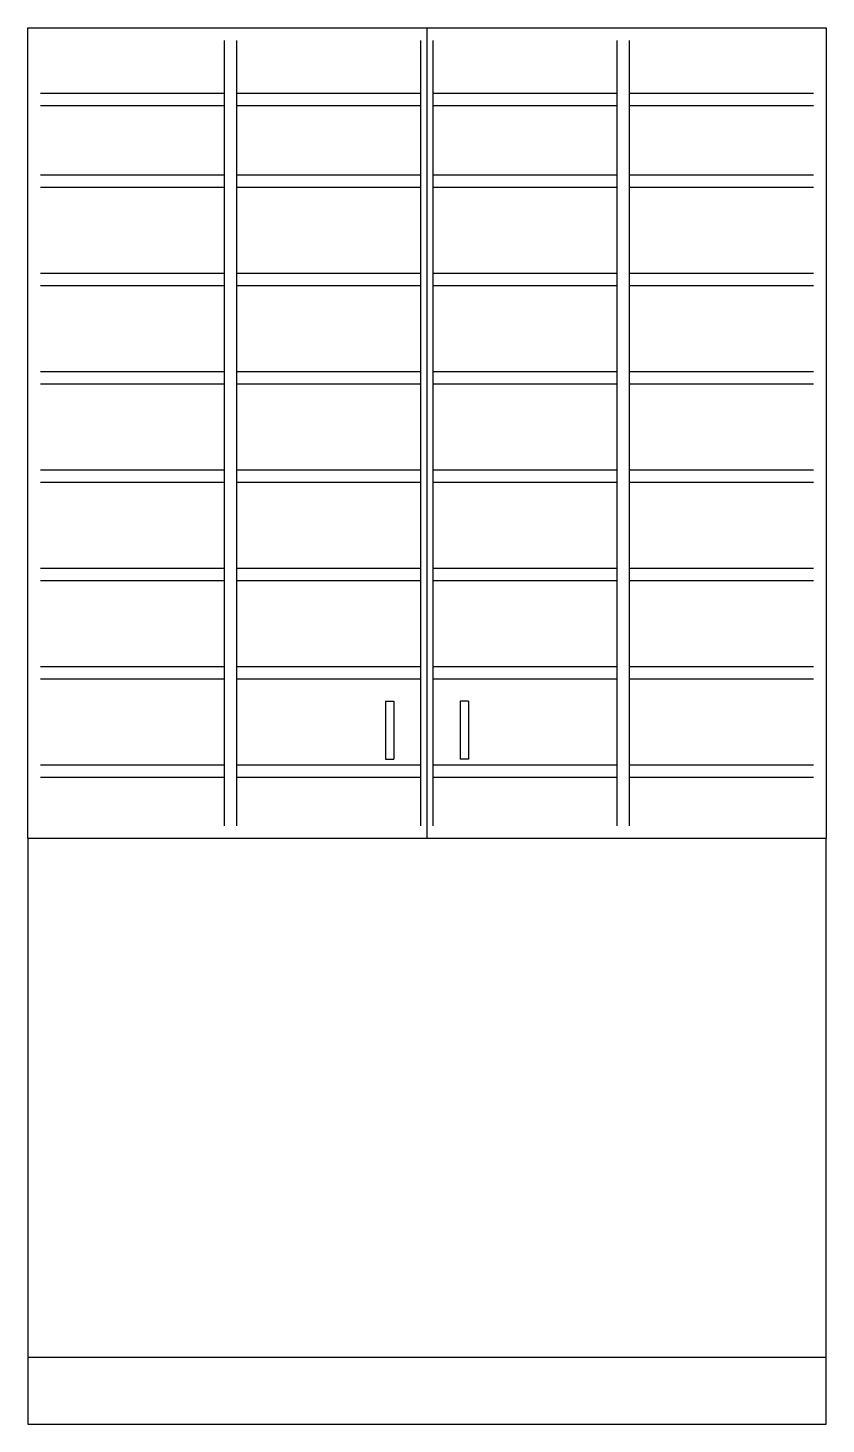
# Model space of a CAD drawing. Extents: x 0 to 48, y 0 to 84.
import ezdxf

# ---------------------------------------------------------------- set-up
doc = ezdxf.new("R2010")
doc.units = 0
doc.header["$LTSCALE"] = 3
doc.linetypes.add('HIDDEN', pattern=[0])
doc.layers.get('0').update_dxf_attribs({"linetype": 'CONTINUOUS'})
doc.layers.add('HID', color=7, linetype='HIDDEN')

msp = doc.modelspace()

# ---------------------------------------------------------------- linework, layer by layer
at = {"color": 0}
for p, q in [((0, 84), (48, 84)), ((0, 35.25), (0, 84)), ((24, 84), (24, 35.25)), ((48, 84), (48, 35.25)), ((21.5, 43.5), (21.5, 40)), ((21.5, 43.5), (22, 43.5)), ((22, 43.5), (22, 40)), ((26, 43.5), (26, 40)), ((26.5, 43.5), (26, 43.5)), ((26.5, 43.5), (26.5, 40)), ((21.5, 40), (22, 40)), ((26.5, 40), (26, 40)), ((0, 35.25), (48, 35.25))]:
    msp.add_line(p, q, dxfattribs=at)
at = {"layer": 'HID', "color": 0}
for p, q in [((11.812, 36), (11.812, 83.25)), ((12.562, 36), (12.562, 83.25)), ((23.625, 36), (23.625, 83.25)), ((24.375, 36), (24.375, 83.25)), ((35.438, 36), (35.438, 83.25)), ((36.188, 36), (36.188, 83.25)), ((0.75, 80.083), (11.812, 80.083)), ((12.562, 80.083), (23.625, 80.083)), ((24.375, 80.083), (35.438, 80.083)), ((36.188, 80.083), (47.25, 80.083)), ((0.75, 79.333), (11.812, 79.333)), ((12.562, 79.333), (23.625, 79.333)), ((24.375, 79.333), (35.438, 79.333)), ((36.188, 79.333), (47.25, 79.333)), ((0.75, 75.167), (11.812, 75.167)), ((12.562, 75.167), (23.625, 75.167)), ((24.375, 75.167), (35.438, 75.167)), ((36.188, 75.167), (47.25, 75.167)), ((0.75, 74.417), (11.812, 74.417)), ((12.562, 74.417), (23.625, 74.417)), ((24.375, 74.417), (35.438, 74.417)), ((36.188, 74.417), (47.25, 74.417)), ((0.75, 69.25), (11.812, 69.25)), ((12.562, 69.25), (23.625, 69.25)), ((24.375, 69.25), (35.438, 69.25)), ((36.188, 69.25), (47.25, 69.25)), ((0.75, 68.5), (11.812, 68.5)), ((12.562, 68.5), (23.625, 68.5)), ((24.375, 68.5), (35.438, 68.5)), ((36.188, 68.5), (47.25, 68.5)), ((0.75, 63.333), (11.812, 63.333)), ((12.562, 63.333), (23.625, 63.333)), ((24.375, 63.333), (35.438, 63.333)), ((36.188, 63.333), (47.25, 63.333)), ((0.75, 62.583), (11.812, 62.583)), ((12.562, 62.583), (23.625, 62.583)), ((24.375, 62.583), (35.438, 62.583)), ((36.188, 62.583), (47.25, 62.583)), ((0.75, 57.417), (11.812, 57.417)), ((12.562, 57.417), (23.625, 57.417)), ((24.375, 57.417), (35.438, 57.417)), ((36.188, 57.417), (47.25, 57.417)), ((0.75, 56.667), (11.812, 56.667)), ((12.562, 56.667), (23.625, 56.667)), ((24.375, 56.667), (35.438, 56.667)), ((36.188, 56.667), (47.25, 56.667)), ((0.75, 51.5), (11.812, 51.5)), ((12.562, 51.5), (23.625, 51.5)), ((24.375, 51.5), (35.438, 51.5)), ((36.188, 51.5), (47.25, 51.5)), ((0.75, 50.75), (11.812, 50.75)), ((12.562, 50.75), (23.625, 50.75)), ((24.375, 50.75), (35.438, 50.75)), ((36.188, 50.75), (47.25, 50.75)), ((0.75, 45.583), (11.812, 45.583)), ((12.562, 45.583), (23.625, 45.583)), ((24.375, 45.583), (35.438, 45.583)), ((36.188, 45.583), (47.25, 45.583)), ((0.75, 44.833), (11.812, 44.833)), ((12.562, 44.833), (23.625, 44.833)), ((24.375, 44.833), (35.438, 44.833)), ((36.188, 44.833), (47.25, 44.833)), ((0.75, 39.667), (11.812, 39.667)), ((12.562, 39.667), (23.625, 39.667)), ((24.375, 39.667), (35.438, 39.667)), ((36.188, 39.667), (47.25, 39.667)), ((0.75, 38.917), (11.812, 38.917)), ((12.562, 38.917), (23.625, 38.917)), ((24.375, 38.917), (35.438, 38.917)), ((36.188, 38.917), (47.25, 38.917)), ((0, 35.25), (0, 4)), ((48, 4), (48, 35.25)), ((48, 4), (0, 4)), ((0, 4), (0, 0)), ((48, 0), (48, 4)), ((0, 0), (48, 0))]:
    msp.add_line(p, q, dxfattribs=at)

doc.saveas('drawing.dxf')
